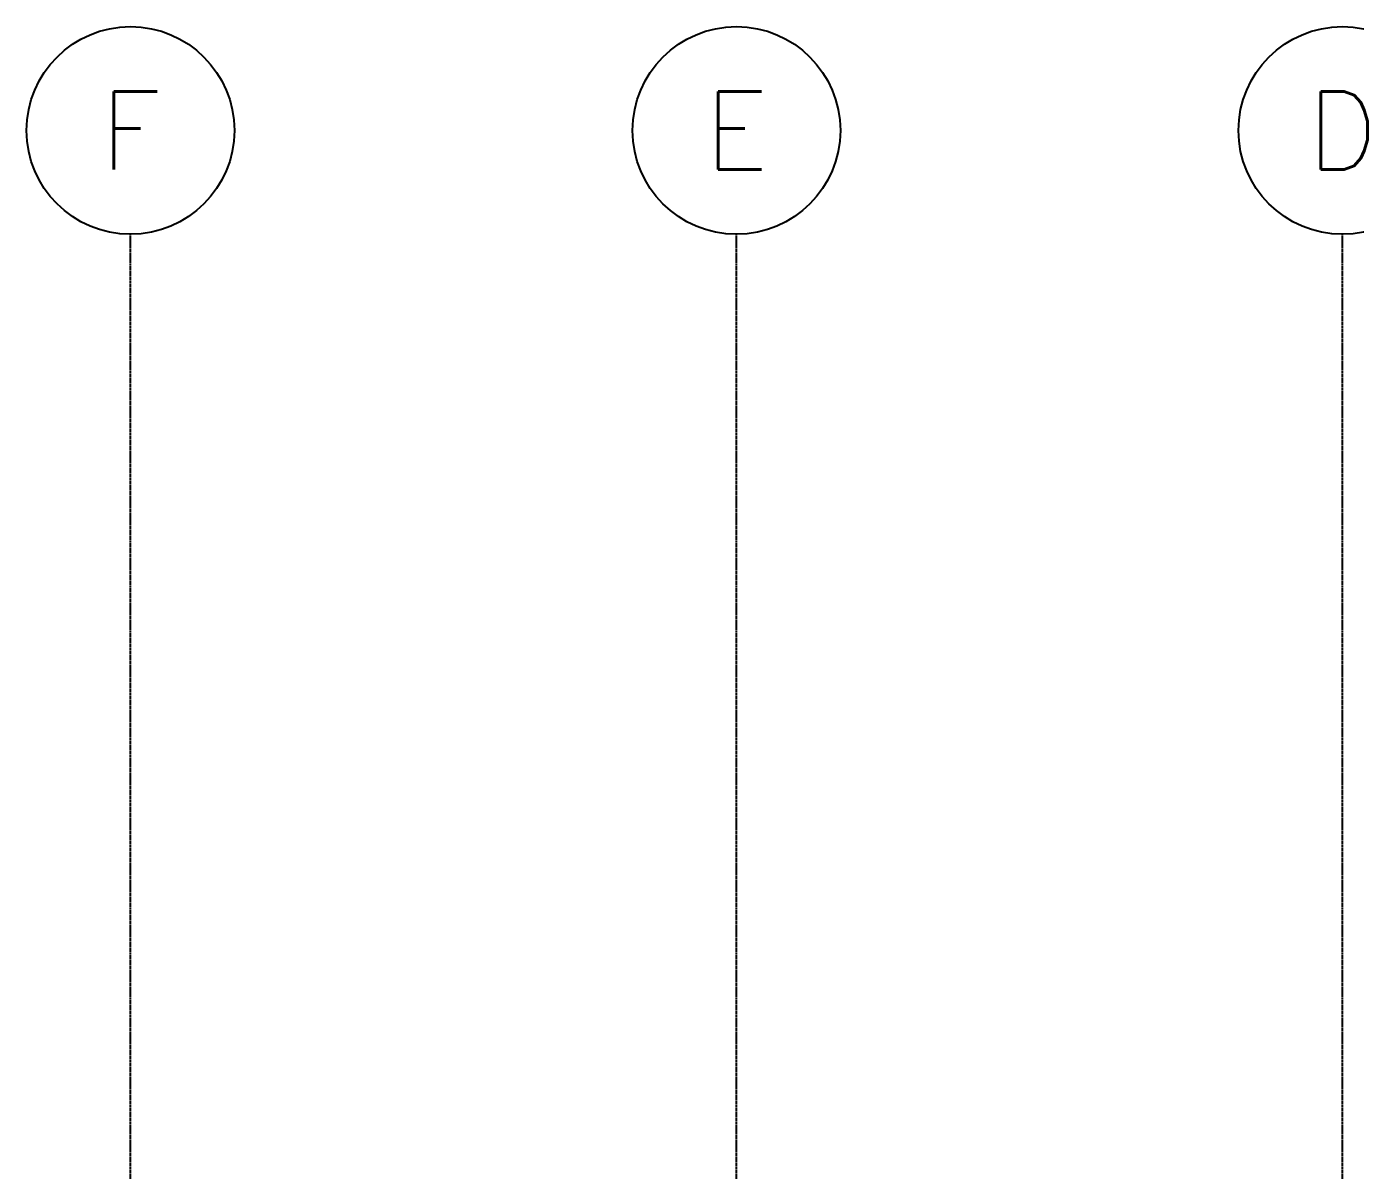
# Model space of a CAD drawing. Header units: inches. Extents: x 102027 to 175311, y -32523 to 10797.
# Drawn here: x 152344 to 160019, y 4189 to 10797 of the extents above; entities that cross this region are included whole.
import ezdxf
from ezdxf.enums import TextEntityAlignment as Align

# ---------------------------------------------------------------- set-up
doc = ezdxf.new("R2010")
doc.units = ezdxf.units.IN
doc.header["$MEASUREMENT"] = 0
doc.linetypes.add('CENTER', pattern=[2, 1.25, -0.25, 0.25, -0.25])
doc.layers.add('GRID_TXT45', color=4, linetype='Continuous')
doc.layers.add('M-X-BKGD', color=8, linetype='Continuous')
doc.styles.add('SIMPLEX', font='simplex.shx')

# ---------------------------------------------------------------- blocks, each defined once
blk = doc.blocks.new('GRID_SYM')
at = {"color": 2}
blk.add_circle((0, 6), 6, dxfattribs=at)
at = {"layer": 'GRID_TXT45', "color": 4, "style": 'SIMPLEX'}
blk.add_attdef('GRD_TXT', text='', height=4.5, dxfattribs=at).set_placement((0, 6), align=Align.MIDDLE_CENTER)

msp = doc.modelspace()

# ---------------------------------------------------------------- linework, layer by layer
at = {"layer": 'M-X-BKGD', "color": 8, "linetype": 'CENTER', "ltscale": 10}
for p, q in [((152944, -6544.1), (152944, 9596.6)), ((156444, -6544.1), (156444, 9596.6)), ((159944, -6544.1), (159944, 9596.6))]:
    msp.add_line(p, q, dxfattribs=at)

# ---------------------------------------------------------------- block references
at = {"layer": 'M-X-BKGD', "color": 8, "xscale": 100, "yscale": 100, "zscale": 100}
for p, values in [((152944, 9596.6), {'GRD_TXT': 'F'}), ((156444, 9596.6), {'GRD_TXT': 'E'}), ((159944, 9596.6), {'GRD_TXT': 'D'})]:
    msp.add_blockref('GRID_SYM', p, dxfattribs=at).add_auto_attribs(values)

doc.saveas('drawing.dxf')
